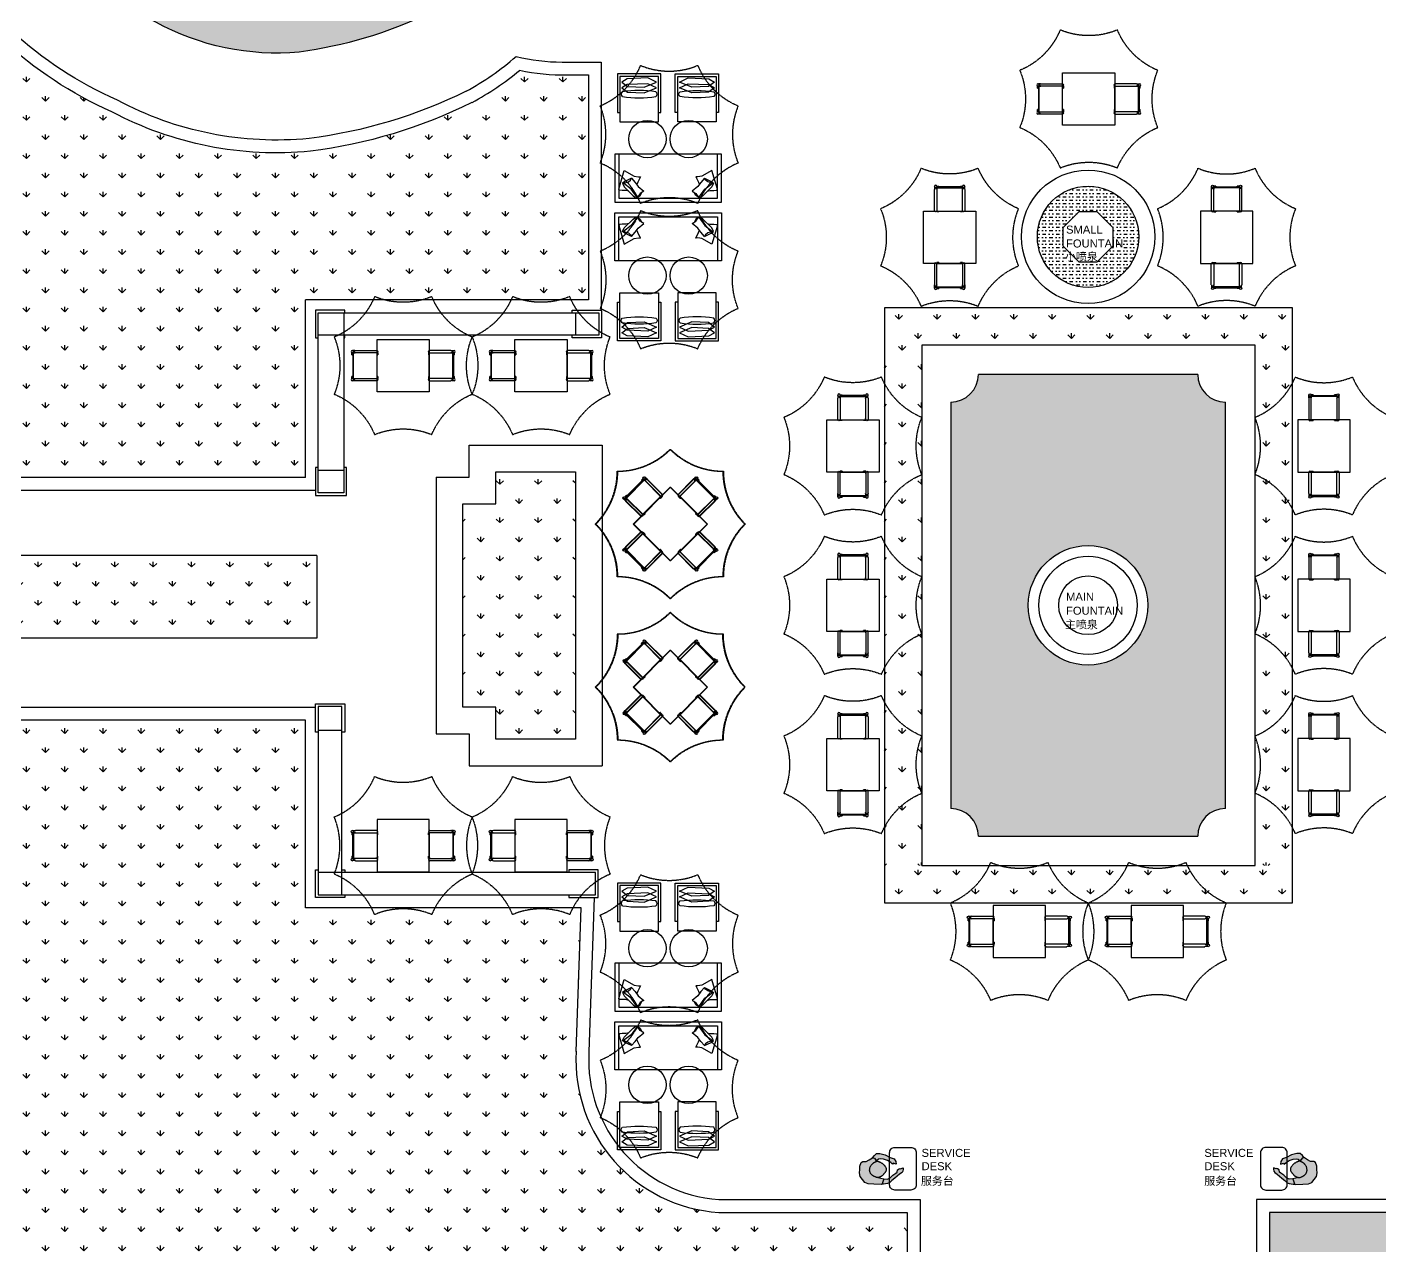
# Model space of a CAD drawing. Header units: millimetres. Extents: x -6033 to 120673, y -816267322945 to 90533.
# Drawn here: x 37479 to 62841, y 25586 to 48439 of the extents above; entities that cross this region are included whole.
import ezdxf

# ---------------------------------------------------------------- set-up
doc = ezdxf.new("R2010")
doc.units = ezdxf.units.MM
doc.linetypes.add('I-AR$0$ACAD_ISO02W100', pattern=[15, 12, -3])
for name, color, linetype in [('I-AR$0$3-地面', 8, 'Continuous'), ('I-AR$0$9-填充', 8, 'Continuous'), ('I-AR$0$A-FURN-PRES', 5, 'Continuous'), ('I-AR$0$D-FURN', 1, 'Continuous'), ('I-AR$0$FF-活动家具', 1, 'Continuous'), ('I-AR$0$ID-TEXT-HEADING-3', 3, 'Continuous'), ('I-AR$0$L-ELEV-MARK', 253, 'Continuous'), ('I-AR$0$P-平面活动家具', 1, 'Continuous')]:
    doc.layers.add(name, color=color, linetype=linetype)
doc.layers.add('I-AR$0$I-SCOPE', color=252, linetype='Continuous', lineweight=35)
doc.styles.add('I-AR$0$Arial', font='ARIALUNI.ttf')
pattern_1 = [(0, (0, 84500), (127, 63.5), [63.5, -63.5, 0, -63.5, 0, -63.5])]
pattern_2 = [(90, (-502531.65, 190733.45), (-359.21024, 359.21024), [95.25, -623.1705]), (45, (-502531.65, 190733.45), (-359.21024, 359.21024), [95.25, -412.75]), (135, (-502531.65, 190733.45), (-359.21024, -359.21024), [95.25, -412.75])]
pattern_3 = [(90, (-273251.65, 190733.45), (-359.21024, 359.21024), [95.25, -623.1705]), (45, (-273251.65, 190733.45), (-359.21024, 359.21024), [95.25, -412.75]), (135, (-273251.65, 190733.45), (-359.21024, -359.21024), [95.25, -412.75])]
pattern_4 = [(90, (-440450.48, 234779.1), (-359.21024, 359.21024), [95.25, -623.1705]), (45, (-440450.5, 234779.1), (-359.21024, 359.21024), [95.25, -412.75]), (135, (-440450.5, 234779.1), (-359.21024, -359.21024), [95.25, -412.75])]

# ---------------------------------------------------------------- blocks, each defined once
blk = doc.blocks.new('I-AR$0$SGDFHGDH')
at = {"layer": 'I-AR$0$FF-活动家具', "lineweight": -3}
for p, q in [((270447, 260242), (270447, 260201)), ((270452, 260208), (270452, 260235)), ((270482, 260230), (270482, 260236)), ((270482, 260208), (270482, 260227)), ((270488, 260247), (270488, 260242)), ((270970, 260242), (270488, 260242)), ((270488, 260242), (270488, 260230)), ((270488, 260227), (270488, 260198)), ((270488, 260219), (270488, 260198)), ((270528, 260242), (270528, 260257)), ((270930, 260257), (270930, 260242)), ((270970, 260242), (270970, 260247)), ((270970, 260242), (270970, 260230)), ((270970, 260227), (270970, 260198)), ((270970, 260198), (270970, 260219)), ((270976, 260230), (270976, 260236)), ((270976, 260208), (270976, 260227)), ((270991, 260230), (270991, 260230)), ((271006, 260208), (271006, 260235)), ((271011, 260201), (271011, 260242)), ((270444, 259795), (270444, 260191)), ((270489, 260191), (270489, 259795)), ((270969, 259795), (270969, 260191)), ((271014, 260191), (271014, 259795)), ((271219, 259787), (270239, 259787)), ((270239, 259787), (270239, 258807)), ((270488, 259787), (270488, 259772)), ((270488, 259787), (270970, 259787)), ((270528, 259772), (270528, 259787)), ((270930, 259787), (270930, 259772)), ((270968, 259787), (270968, 259811)), ((270970, 259772), (270970, 259788)), ((271219, 258807), (271219, 259787)), ((269784, 259498), (269769, 259498)), ((269780, 259538), (269784, 259538)), ((269784, 259580), (269825, 259580)), ((269784, 259538), (269796, 259538)), ((269784, 259056), (269784, 259538)), ((269796, 259545), (269790, 259545)), ((269819, 259575), (269791, 259575)), ((269819, 259545), (269799, 259545)), ((269799, 259538), (269828, 259538)), ((269807, 259538), (269828, 259538)), ((270231, 259582), (269835, 259582)), ((269835, 259537), (270231, 259537)), ((270239, 259538), (270239, 259056)), ((270239, 259538), (270254, 259538)), ((270254, 259498), (270239, 259498)), ((271219, 259538), (271204, 259538)), ((271204, 259498), (271219, 259498)), ((271219, 259538), (271219, 259056)), ((271226, 259582), (271622, 259582)), ((271622, 259537), (271226, 259537)), ((271650, 259538), (271630, 259538)), ((271659, 259538), (271630, 259538)), ((271674, 259580), (271633, 259580)), ((271639, 259575), (271666, 259575)), ((271639, 259545), (271659, 259545)), ((271662, 259545), (271668, 259545)), ((271673, 259538), (271662, 259538)), ((271678, 259538), (271673, 259538)), ((271673, 259056), (271673, 259538)), ((271673, 259498), (271688, 259498)), ((269769, 259096), (269784, 259096)), ((269784, 259056), (269779, 259056)), ((269784, 259056), (269796, 259056)), ((269825, 259015), (269784, 259015)), ((269796, 259050), (269790, 259050)), ((269819, 259020), (269791, 259020)), ((269796, 259035), (269796, 259035)), ((269799, 259056), (269828, 259056)), ((269819, 259050), (269799, 259050)), ((269828, 259056), (269807, 259056)), ((270231, 259058), (269835, 259058)), ((269835, 259013), (270231, 259013)), ((270239, 259058), (270216, 259058)), ((270239, 259096), (270254, 259096)), ((270254, 259056), (270239, 259056)), ((271219, 259096), (271204, 259096)), ((271204, 259056), (271219, 259056)), ((271219, 259058), (271242, 259058)), ((271226, 259058), (271622, 259058)), ((271622, 259013), (271226, 259013)), ((271630, 259056), (271650, 259056)), ((271659, 259056), (271630, 259056)), ((271633, 259015), (271674, 259015)), ((271639, 259050), (271659, 259050)), ((271639, 259020), (271666, 259020)), ((271673, 259056), (271662, 259056)), ((271662, 259050), (271668, 259050)), ((271662, 259035), (271662, 259035)), ((271688, 259096), (271673, 259096)), ((271673, 259056), (271678, 259056)), ((270239, 258807), (271219, 258807)), ((270444, 258800), (270444, 258404)), ((270488, 258807), (270488, 258822)), ((270488, 258807), (270970, 258807)), ((270489, 258404), (270489, 258800)), ((270528, 258822), (270528, 258807)), ((270930, 258807), (270930, 258822)), ((270968, 258807), (270968, 258784)), ((270969, 258800), (270969, 258404)), ((270970, 258822), (270970, 258807)), ((271014, 258404), (271014, 258800)), ((270447, 258352), (270447, 258394)), ((270452, 258387), (270452, 258360)), ((270482, 258387), (270482, 258367)), ((270482, 258364), (270482, 258359)), ((270488, 258367), (270488, 258397)), ((270488, 258376), (270488, 258397)), ((270488, 258353), (270488, 258364)), ((270970, 258353), (270488, 258353)), ((270488, 258348), (270488, 258353)), ((270528, 258353), (270528, 258338)), ((270930, 258338), (270930, 258353)), ((270970, 258367), (270970, 258397)), ((270970, 258397), (270970, 258376)), ((270970, 258353), (270970, 258364)), ((270970, 258353), (270970, 258348)), ((270976, 258387), (270976, 258367)), ((270976, 258364), (270976, 258358)), ((270991, 258364), (270991, 258364)), ((271006, 258387), (271006, 258360)), ((271011, 258394), (271011, 258352))]:
    blk.add_line(p, q, dxfattribs=at)
at = {"layer": 'I-AR$0$FF-活动家具', "color": 8, "lineweight": -3}
for p, q in [((270467, 260230), (270991, 260230)), ((270470, 260227), (270988, 260227)), ((269796, 259560), (269796, 259035)), ((269799, 259557), (269799, 259038)), ((271659, 259557), (271659, 259038)), ((271662, 259560), (271662, 259035)), ((270467, 258364), (270991, 258364)), ((270470, 258367), (270988, 258367))]:
    blk.add_line(p, q, dxfattribs=at)
at = {"layer": 'I-AR$0$FF-活动家具', "lineweight": -3, "flags": 128}
for points in [[(270488, 260257), (270488, 260257), (270489, 260257), (270490, 260257), (270491, 260257), (270492, 260257), (270494, 260257), (270496, 260257), (270499, 260257), (270501, 260257), (270504, 260257), (270506, 260257), (270509, 260257), (270512, 260257), (270514, 260257), (270517, 260257), (270519, 260257), (270521, 260257), (270523, 260257), (270525, 260257), (270526, 260257), (270527, 260257), (270528, 260257), (270528, 260257), (270528, 260257)], [(270930, 260257), (270930, 260257), (270930, 260257), (270931, 260257), (270932, 260257), (270934, 260257), (270936, 260257), (270938, 260257), (270940, 260257), (270942, 260257), (270945, 260257), (270947, 260257), (270950, 260257), (270953, 260257), (270955, 260257), (270958, 260257), (270960, 260257), (270962, 260257), (270964, 260257), (270966, 260257), (270968, 260257), (270969, 260257), (270969, 260257), (270970, 260257)], [(270528, 259772), (270528, 259772), (270527, 259772), (270526, 259772), (270525, 259772), (270524, 259772), (270522, 259772), (270520, 259772), (270518, 259772), (270515, 259772), (270513, 259772), (270510, 259772), (270508, 259772), (270505, 259772), (270502, 259772), (270500, 259772), (270497, 259772), (270495, 259772), (270493, 259772), (270492, 259772), (270490, 259772), (270489, 259772), (270488, 259772), (270488, 259772), (270488, 259772)], [(270970, 259772), (270970, 259772), (270970, 259772), (270969, 259772), (270968, 259772), (270967, 259772), (270965, 259772), (270963, 259772), (270961, 259772), (270959, 259772), (270957, 259772), (270954, 259772), (270951, 259772), (270949, 259772), (270946, 259772), (270944, 259772), (270941, 259772), (270939, 259772), (270937, 259772), (270935, 259772), (270933, 259772), (270932, 259772), (270931, 259772), (270930, 259772), (270930, 259772), (270930, 259772)], [(271204, 259498), (271204, 259498), (271204, 259499), (271204, 259500), (271204, 259501), (271204, 259502), (271204, 259504), (271204, 259506), (271204, 259508), (271204, 259511), (271204, 259513), (271204, 259516), (271204, 259519), (271204, 259521), (271204, 259524), (271204, 259526), (271204, 259529), (271204, 259531), (271204, 259533), (271204, 259535), (271204, 259536), (271204, 259537), (271204, 259538), (271204, 259538), (271204, 259538)], [(271688, 259538), (271688, 259538), (271688, 259537), (271688, 259537), (271688, 259535), (271688, 259534), (271688, 259532), (271688, 259530), (271688, 259528), (271688, 259525), (271688, 259523), (271688, 259520), (271688, 259517), (271688, 259515), (271688, 259512), (271688, 259510), (271688, 259507), (271688, 259505), (271688, 259503), (271688, 259502), (271688, 259500), (271688, 259499), (271688, 259499), (271688, 259498), (271688, 259498)], [(271204, 259056), (271204, 259056), (271204, 259057), (271204, 259057), (271204, 259058), (271204, 259059), (271204, 259061), (271204, 259063), (271204, 259065), (271204, 259067), (271204, 259069), (271204, 259072), (271204, 259075), (271204, 259077), (271204, 259080), (271204, 259083), (271204, 259085), (271204, 259087), (271204, 259090), (271204, 259091), (271204, 259093), (271204, 259094), (271204, 259095), (271204, 259096), (271204, 259096), (271204, 259096)], [(271688, 259096), (271688, 259096), (271688, 259096), (271688, 259095), (271688, 259094), (271688, 259092), (271688, 259090), (271688, 259088), (271688, 259086), (271688, 259084), (271688, 259081), (271688, 259079), (271688, 259076), (271688, 259073), (271688, 259071), (271688, 259068), (271688, 259066), (271688, 259064), (271688, 259062), (271688, 259060), (271688, 259059), (271688, 259058), (271688, 259057), (271688, 259057)]]:
    blk.add_lwpolyline(points, dxfattribs=at)
at = {"layer": 'I-AR$0$FF-活动家具', "lineweight": -3}
for points in [[(269769, 259538), (269769, 259538), (269769, 259537), (269769, 259537), (269769, 259535), (269769, 259534), (269769, 259532), (269769, 259530), (269769, 259528), (269769, 259525), (269769, 259523), (269769, 259520), (269769, 259517), (269769, 259515), (269769, 259512), (269769, 259510), (269769, 259507), (269769, 259505), (269769, 259503), (269769, 259502), (269769, 259500), (269769, 259499), (269769, 259499), (269769, 259498), (269769, 259498)], [(270254, 259498), (270254, 259498), (270254, 259499), (270254, 259500), (270254, 259501), (270254, 259502), (270254, 259504), (270254, 259506), (270254, 259508), (270254, 259511), (270254, 259513), (270254, 259516), (270254, 259519), (270254, 259521), (270254, 259524), (270254, 259526), (270254, 259529), (270254, 259531), (270254, 259533), (270254, 259535), (270254, 259536), (270254, 259537), (270254, 259538), (270254, 259538), (270254, 259538)], [(269769, 259096), (269769, 259096), (269769, 259096), (269769, 259095), (269769, 259094), (269769, 259092), (269769, 259090), (269769, 259088), (269769, 259086), (269769, 259084), (269769, 259081), (269769, 259079), (269769, 259076), (269769, 259073), (269769, 259071), (269769, 259068), (269769, 259066), (269769, 259064), (269769, 259062), (269769, 259060), (269769, 259059), (269769, 259058), (269769, 259057), (269769, 259057)], [(270254, 259056), (270254, 259056), (270254, 259057), (270254, 259057), (270254, 259058), (270254, 259059), (270254, 259061), (270254, 259063), (270254, 259065), (270254, 259067), (270254, 259069), (270254, 259072), (270254, 259075), (270254, 259077), (270254, 259080), (270254, 259083), (270254, 259085), (270254, 259087), (270254, 259090), (270254, 259091), (270254, 259093), (270254, 259094), (270254, 259095), (270254, 259096), (270254, 259096), (270254, 259096)], [(270528, 258822), (270528, 258822), (270527, 258822), (270526, 258822), (270525, 258822), (270524, 258822), (270522, 258822), (270520, 258822), (270518, 258822), (270515, 258822), (270513, 258822), (270510, 258822), (270508, 258822), (270505, 258822), (270502, 258822), (270500, 258822), (270497, 258822), (270495, 258822), (270493, 258822), (270492, 258822), (270490, 258822), (270489, 258822), (270488, 258822), (270488, 258822), (270488, 258822)], [(270970, 258822), (270970, 258822), (270970, 258822), (270969, 258822), (270968, 258822), (270967, 258822), (270965, 258822), (270963, 258822), (270961, 258822), (270959, 258822), (270957, 258822), (270954, 258822), (270951, 258822), (270949, 258822), (270946, 258822), (270944, 258822), (270941, 258822), (270939, 258822), (270937, 258822), (270935, 258822), (270933, 258822), (270932, 258822), (270931, 258822), (270930, 258822), (270930, 258822), (270930, 258822)], [(270488, 258338), (270488, 258338), (270489, 258338), (270490, 258338), (270491, 258338), (270492, 258338), (270494, 258338), (270496, 258338), (270499, 258338), (270501, 258338), (270504, 258338), (270506, 258338), (270509, 258338), (270512, 258338), (270514, 258338), (270517, 258338), (270519, 258338), (270521, 258338), (270523, 258338), (270525, 258338), (270526, 258338), (270527, 258338), (270528, 258338), (270528, 258338), (270528, 258338)], [(270930, 258338), (270930, 258338), (270930, 258338), (270931, 258338), (270932, 258338), (270934, 258338), (270936, 258338), (270938, 258338), (270940, 258338), (270942, 258338), (270945, 258338), (270947, 258338), (270950, 258338), (270953, 258338), (270955, 258338), (270958, 258338), (270960, 258338), (270962, 258338), (270964, 258338), (270966, 258338), (270968, 258338), (270969, 258338), (270969, 258338), (270970, 258338)]]:
    blk.add_lwpolyline(points, dxfattribs=at)
for centre in [(270467, 260252), (270991, 260252), (269774, 259560), (271684, 259560), (269774, 259035), (271684, 259035), (270467, 258342), (270991, 258342)]:
    blk.add_circle(centre, 22, dxfattribs=at)
for centre, radius, start, end in [((270470, 260252), 25, 180, 269.9997), ((270988, 260252), 25, 270.0003, 0), ((270467, 260191), 22.5, 0, 180), ((270991, 260191), 22.5, 0, 180), ((270467, 259795), 22.5, 180, 0), ((270991, 259795), 22.5, 180, 0), ((269774, 259557), 25, 0.0003, 90), ((269835, 259560), 22.5, 90, 270), ((270231, 259560), 22.5, 270, 90), ((271226, 259560), 22.5, 90, 270), ((271622, 259560), 22.5, 270, 90), ((271684, 259557), 25, 90, 179.9997), ((269774, 259038), 25, 270, 359.9997), ((269835, 259035), 22.5, 90, 270), ((270231, 259035), 22.5, 270, 90), ((271226, 259035), 22.5, 90, 270), ((271622, 259035), 22.5, 270, 90), ((271684, 259038), 25, 180.0003, 270), ((270467, 258800), 22.5, 0, 180), ((270991, 258800), 22.5, 0, 180), ((270467, 258404), 22.5, 180, 0), ((270470, 258342), 25, 90.0003, 180), ((270991, 258404), 22.5, 180, 0), ((270988, 258342), 25, 0, 89.9997)]:
    blk.add_arc(centre, radius, start, end, dxfattribs=at)
blk = doc.blocks.new('I-AR$0$dadasdsad')
at = {"layer": 'I-AR$0$L-ELEV-MARK', "color": 252, "linetype": 'I-AR$0$ACAD_ISO02W100'}
for centre, start, end in [((550678, -128653), 270, 315), ((552658, -128653), 225, 270), ((549278, -130053), 315, 0), ((554058, -130053), 180, 225), ((549278, -132033), 0, 45), ((554058, -132033), 135, 180), ((550678, -133433), 45, 90), ((552658, -133433), 90, 135)]:
    blk.add_arc(centre, 1400, start, end, dxfattribs=at)
at = {"layer": 'I-AR$0$FF-活动家具', "lineweight": -3, "rotation": 45.00000000000001}
blk.add_blockref('I-AR$0$SGDFHGDH', (543585, -505828), dxfattribs=at)
blk = doc.blocks.new('I-AR$0$A$C68b9d67d')
at = {"layer": 'I-AR$0$FF-活动家具', "lineweight": -3}
for p, q in [((-904, 772), (-945, 772)), ((-910, 767), (-938, 767)), ((-893, 775), (-497, 775)), ((490, 980), (-490, 980)), ((-490, 980), (-490, 0)), ((490, 0), (490, 980)), ((893, 775), (497, 775)), ((904, 772), (945, 772)), ((910, 767), (938, 767)), ((-960, 691), (-945, 691)), ((-945, 731), (-950, 731)), ((-945, 731), (-945, 249)), ((-945, 731), (-933, 731)), ((-933, 737), (-939, 737)), ((-933, 752), (-933, 752)), ((-910, 737), (-930, 737)), ((-930, 731), (-901, 731)), ((-901, 731), (-922, 731)), ((-497, 730), (-893, 730)), ((-490, 729), (-513, 729)), ((-475, 731), (-490, 731)), ((-490, 249), (-490, 731)), ((-490, 691), (-475, 691)), ((475, 731), (490, 731)), ((490, 691), (475, 691)), ((490, 249), (490, 731)), ((490, 729), (513, 729)), ((497, 730), (893, 730)), ((930, 731), (901, 731)), ((901, 731), (922, 731)), ((910, 737), (930, 737)), ((933, 752), (933, 752)), ((933, 737), (939, 737)), ((945, 731), (933, 731)), ((945, 731), (945, 249)), ((945, 731), (950, 731)), ((960, 691), (945, 691)), ((-945, 289), (-960, 289)), ((-475, 289), (-490, 289)), ((475, 289), (490, 289)), ((945, 289), (960, 289)), ((-949, 249), (-945, 249)), ((-945, 249), (-933, 249)), ((-945, 208), (-904, 208)), ((-933, 243), (-939, 243)), ((-910, 213), (-938, 213)), ((-930, 249), (-901, 249)), ((-910, 243), (-930, 243)), ((-922, 249), (-901, 249)), ((-893, 250), (-497, 250)), ((-497, 205), (-893, 205)), ((-490, 249), (-475, 249)), ((-490, 0), (490, 0)), ((490, 249), (475, 249)), ((893, 250), (497, 250)), ((497, 205), (893, 205)), ((930, 249), (901, 249)), ((922, 249), (901, 249)), ((945, 208), (904, 208)), ((910, 243), (930, 243)), ((910, 213), (938, 213)), ((945, 249), (933, 249)), ((933, 243), (939, 243)), ((949, 249), (945, 249))]:
    blk.add_line(p, q, dxfattribs=at)
at = {"layer": 'I-AR$0$FF-活动家具', "color": 8, "lineweight": -3}
for p, q in [((-933, 228), (-933, 752)), ((-930, 231), (-930, 749)), ((930, 231), (930, 749)), ((933, 228), (933, 752))]:
    blk.add_line(p, q, dxfattribs=at)
at = {"layer": 'I-AR$0$FF-活动家具', "lineweight": -3, "flags": 128}
for points in [[(-960, 691), (-960, 691), (-960, 692), (-960, 692), (-960, 694), (-960, 695), (-960, 697), (-960, 699), (-960, 701), (-960, 703), (-960, 706), (-960, 709), (-960, 711), (-960, 714), (-960, 717), (-960, 719), (-960, 721), (-960, 724), (-960, 726), (-960, 727), (-960, 729), (-960, 730), (-960, 731), (-960, 731)], [(-475, 731), (-475, 731), (-475, 731), (-475, 730), (-475, 729), (-475, 728), (-475, 726), (-475, 725), (-475, 723), (-475, 720), (-475, 718), (-475, 715), (-475, 713), (-475, 710), (-475, 707), (-475, 705), (-475, 702), (-475, 700), (-475, 698), (-475, 696), (-475, 694), (-475, 693), (-475, 692), (-475, 691), (-475, 691), (-475, 691)], [(-960, 249), (-960, 249), (-960, 250), (-960, 251), (-960, 252), (-960, 254), (-960, 255), (-960, 257), (-960, 260), (-960, 262), (-960, 265), (-960, 267), (-960, 270), (-960, 273), (-960, 275), (-960, 278), (-960, 280), (-960, 282), (-960, 284), (-960, 286), (-960, 287), (-960, 288), (-960, 289), (-960, 289), (-960, 289)], [(-475, 289), (-475, 289), (-475, 288), (-475, 288), (-475, 286), (-475, 285), (-475, 283), (-475, 281), (-475, 279), (-475, 277), (-475, 274), (-475, 271), (-475, 269), (-475, 266), (-475, 263), (-475, 261), (-475, 259), (-475, 256), (-475, 254), (-475, 253), (-475, 251), (-475, 250), (-475, 249), (-475, 249), (-475, 249)]]:
    blk.add_lwpolyline(points, dxfattribs=at)
at = {"layer": 'I-AR$0$FF-活动家具', "lineweight": -3}
for points in [[(475, 731), (475, 731), (475, 731), (475, 730), (475, 729), (475, 728), (475, 726), (475, 725), (475, 723), (475, 720), (475, 718), (475, 715), (475, 713), (475, 710), (475, 707), (475, 705), (475, 702), (475, 700), (475, 698), (475, 696), (475, 694), (475, 693), (475, 692), (475, 691), (475, 691), (475, 691)], [(960, 691), (960, 691), (960, 692), (960, 692), (960, 694), (960, 695), (960, 697), (960, 699), (960, 701), (960, 703), (960, 706), (960, 709), (960, 711), (960, 714), (960, 717), (960, 719), (960, 721), (960, 724), (960, 726), (960, 727), (960, 729), (960, 730), (960, 731), (960, 731)], [(475, 289), (475, 289), (475, 288), (475, 288), (475, 286), (475, 285), (475, 283), (475, 281), (475, 279), (475, 277), (475, 274), (475, 271), (475, 269), (475, 266), (475, 263), (475, 261), (475, 259), (475, 256), (475, 254), (475, 253), (475, 251), (475, 250), (475, 249), (475, 249), (475, 249)], [(960, 249), (960, 249), (960, 250), (960, 251), (960, 252), (960, 254), (960, 255), (960, 257), (960, 260), (960, 262), (960, 265), (960, 267), (960, 270), (960, 273), (960, 275), (960, 278), (960, 280), (960, 282), (960, 284), (960, 286), (960, 287), (960, 288), (960, 289), (960, 289), (960, 289)]]:
    blk.add_lwpolyline(points, dxfattribs=at)
for centre in [(-955, 752), (955, 752), (-955, 228), (955, 228)]:
    blk.add_circle(centre, 22, dxfattribs=at)
for centre, radius, start, end in [((-955, 749), 25, 0.0003, 90), ((-893, 752), 22.5, 90, 270), ((-497, 752), 22.5, 270, 90), ((497, 752), 22.5, 90, 270), ((893, 752), 22.5, 270, 90), ((955, 749), 25, 90, 179.9997), ((-955, 231), 25, 270, 359.9997), ((-893, 228), 22.5, 90, 270), ((-497, 228), 22.5, 270, 90), ((497, 228), 22.5, 90, 270), ((893, 228), 22.5, 270, 90), ((955, 231), 25, 180.0003, 270)]:
    blk.add_arc(centre, radius, start, end, dxfattribs=at)
blk = doc.blocks.new('I-AR$0$A$C5e96f56e')
at = {"layer": 'I-AR$0$L-ELEV-MARK', "color": 252, "linetype": 'I-AR$0$ACAD_ISO02W100'}
for centre, start, end in [((-990, 2390), 270, 315), ((990, 2390), 225, 270), ((-2390, 990), 315, 0), ((2390, 990), 180, 225), ((-2390, -990), 0, 45), ((2390, -990), 135, 180), ((-990, -2390), 45, 90), ((990, -2390), 90, 135)]:
    blk.add_arc(centre, 1400, start, end, dxfattribs=at)
blk = doc.blocks.new('I-AR$0$pool-sofa')
at = {"layer": 'I-AR$0$P-平面活动家具'}
for points in [[(7570, 29241), (9570, 29241), (9570, 30141), (7570, 30141)], [(7645, 29316), (9495, 29316), (9495, 30141), (7645, 30141)]]:
    blk.add_lwpolyline(points, close=True, dxfattribs=at)
at = {"layer": 'I-AR$0$P-平面活动家具', "ltscale": 0.05}
for points in [[(7833, 29444), (7778, 29459), (7713, 29458), (7658, 29462), (7645, 29480), (7749, 29834), (7934, 29727), (8014, 29714), (8051, 29716), (8001, 29614), (7982, 29571)], [(7884, 29686), (7760, 29625), (7714, 29592), (7747, 29527), (7918, 29360), (7975, 29316), (8048, 29361), (8080, 29422)], [(9255, 29686), (9379, 29625), (9425, 29592), (9392, 29527), (9221, 29360), (9164, 29316), (9091, 29361), (9059, 29422)], [(9306, 29444), (9362, 29459), (9427, 29458), (9481, 29462), (9495, 29480), (9390, 29834), (9205, 29727), (9126, 29714), (9089, 29716), (9138, 29614), (9157, 29571)]]:
    blk.add_lwpolyline(points, dxfattribs=at)
for points in [[(8020, 29363), (7989, 29324), (7879, 29483), (7734, 29592), (7826, 29620), (7867, 29653), (7884, 29686), (7953, 29609), (8010, 29532), (8117, 29444), (8087, 29427), (8048, 29402)], [(9119, 29363), (9150, 29324), (9260, 29483), (9405, 29592), (9313, 29620), (9272, 29653), (9255, 29686), (9186, 29609), (9129, 29532), (9023, 29444), (9052, 29427), (9091, 29402)]]:
    blk.add_lwpolyline(points, close=True, dxfattribs=at)
blk = doc.blocks.new('I-AR$0$pool-chair')
at = {"layer": 'I-AR$0$P-平面活动家具'}
blk.add_lwpolyline([(7583, 27375), (8383, 27375), (8383, 28325), (7583, 28325)], close=True, dxfattribs=at)
for points in [[(7583, 28125), (7533, 28125), (7533, 27325), (8433, 27325), (8433, 28125), (8383, 28125)], [(7621, 27611), (7803, 27527), (8233, 27546), (8346, 27611), (8225, 27702), (7875, 27719), (7621, 27611)], [(7621, 27492), (7803, 27408), (8233, 27427), (8346, 27492), (8225, 27583), (7875, 27599), (7621, 27492)]]:
    blk.add_lwpolyline(points, dxfattribs=at)
for centre, radius, start, end in [((7671, 27746), 62.5, 126.8699, 233.1301), ((7983, 25358), 2463, 81.8288, 98.1712), ((7983, 30133), 2463, 261.8288, 278.1712), ((8296, 27746), 62.5, 306.8699, 53.1301)]:
    blk.add_arc(centre, radius, start, end, dxfattribs=at)
blk = doc.blocks.new('I-AR$0$pers_PLAN-01')
h = blk.add_hatch(color=255)
h.paths.add_polyline_path([(0, 0), (-71, -5), (-134, -23), (-192, -38), (-254, -72), (-266, -111), (-256, -168), (-274, -231), (-299, -297), (-297, -302), (-285, -334), (-241, -351), (-217, -370), (-217, -368), (-217, -365), (-217, -361), (-217, -357), (-216, -353), (-215, -349), (-214, -345), (-213, -340), (-211, -335), (-210, -330), (-208, -325), (-207, -319), (-205, -313), (-203, -307), (-201, -301), (-198, -295), (-195, -288), (-192, -281), (-188, -274), (-183, -267), (-178, -259), (-172, -252), (-165, -245), (-158, -238), (-151, -232), (-143, -226), (-134, -220), (-125, -215), (-116, -211), (-106, -207), (-97, -204), (-87, -201), (-78, -199), (-68, -198), (-59, -198), (-51, -198), (-42, -199), (-34, -200), (-26, -202), (-19, -205), (-12, -208), (-5, -211), (2, -215), (8, -219), (14, -223), (20, -228), (26, -233), (31, -238), (37, -243), (42, -249), (47, -255), (52, -260), (57, -266), (62, -272), (66, -278), (70, -284), (74, -289), (77, -295), (80, -300), (82, -305), (84, -310), (85, -315), (87, -320), (87, -323), (133, -424), (217, -374), (226, -365), (191, -221), (161, -118), (124, -62)])
h.paths.add_polyline_path([(-204, -399), (-205, -396), (-207, -394), (-208, -392), (-209, -389), (-211, -387), (-212, -384), (-214, -381), (-215, -378), (-216, -375), (-217, -372), (-217, -368), (-217, -365), (-217, -361), (-217, -357), (-216, -353), (-215, -349), (-214, -345), (-213, -340), (-211, -335), (-210, -330), (-208, -325), (-207, -319), (-205, -313), (-203, -307), (-201, -301), (-198, -295), (-195, -288), (-192, -281), (-188, -274), (-183, -267), (-178, -259), (-172, -252), (-165, -245), (-158, -238), (-151, -232), (-143, -226), (-134, -220), (-125, -215), (-116, -211), (-106, -207), (-97, -204), (-87, -201), (-78, -199), (-68, -198), (-59, -198), (-51, -198), (-42, -199), (-34, -200), (-26, -202), (-19, -205), (-12, -208), (-5, -211), (2, -215), (8, -219), (14, -223), (20, -228), (26, -233), (31, -238), (37, -243), (42, -249), (47, -255), (52, -260), (57, -266), (62, -272), (66, -278), (70, -284), (74, -289), (77, -295), (80, -300), (82, -305), (84, -310), (85, -315), (87, -320), (87, -325), (88, -330), (88, -336), (88, -342), (87, -349), (86, -355), (85, -362), (84, -368), (83, -375), (81, -381), (79, -387), (77, -392), (75, -398), (73, -403), (70, -407), (67, -412), (64, -417), (60, -423), (56, -428), (52, -434), (47, -440), (42, -447), (37, -453), (32, -460), (26, -467), (20, -473), (14, -479), (9, -485), (3, -490), (-3, -495), (-10, -499), (-16, -502), (-23, -505), (-30, -507), (-37, -509), (-45, -509), (-53, -509), (-61, -508), (-70, -506), (-79, -503), (-87, -500), (-96, -497), (-105, -492), (-114, -488), (-122, -483), (-131, -477), (-139, -471), (-146, -466), (-154, -460), (-160, -454), (-166, -448), (-172, -442), (-177, -437), (-181, -432), (-185, -427), (-188, -422), (-191, -418), (-194, -414), (-196, -410), (-198, -407), (-200, -404), (-202, -401)])
h.paths.add_polyline_path([(-251, -403), (-226, -363), (-241, -351), (-285, -334), (-297, -302), (-334, -343), (-360, -389), (-350, -454), (-301, -542), (-232, -627), (-192, -693), (-138, -713), (-86, -709), (-119, -660), (-102, -644), (-141, -615), (-191, -567), (-227, -496), (-247, -442)])
h.paths.add_polyline_path([(135, -423), (155, -494), (136, -545), (98, -608), (75, -667), (61, -696), (21, -711), (6, -749), (4, -767), (15, -770), (3, -825), (31, -818), (66, -803), (85, -785), (105, -734), (164, -630), (194, -568), (226, -515), (233, -477), (228, -399), (222, -370), (217, -374)])
for points in [[(87, -323), (133, -424), (217, -374), (226, -365), (191, -221), (161, -118), (124, -62), (0, 0), (-71, -5), (-134, -23), (-192, -38), (-254, -72), (-266, -111), (-256, -168), (-274, -231), (-299, -297), (-285, -334), (-241, -351), (-217, -370)], [(226, -365), (191, -221), (161, -118), (124, -62), (0, 0), (-71, -5), (-134, -23), (-192, -38), (-254, -72), (-266, -111), (-256, -168), (-274, -231), (-299, -297), (-297, -302)], [(-297, -302), (-334, -343), (-360, -389), (-350, -454), (-301, -542), (-232, -627), (-192, -693), (-138, -713), (-86, -709), (-119, -660), (-102, -644), (-141, -615), (-191, -567), (-227, -496), (-247, -442), (-251, -403), (-226, -363)], [(135, -423), (155, -494), (136, -545), (98, -608), (75, -667), (61, -696), (21, -711), (6, -749), (4, -767), (15, -770), (3, -825), (31, -818), (66, -803), (85, -785), (105, -734), (164, -630), (194, -568), (226, -515), (233, -477), (228, -399), (222, -370)]]:
    blk.add_lwpolyline(points)
blk.add_lwpolyline([(-209, -389), (-208, -392), (-207, -394), (-205, -396), (-204, -399), (-202, -401), (-200, -404), (-198, -407), (-196, -410), (-194, -414), (-191, -418), (-188, -422), (-185, -427), (-181, -432), (-177, -437), (-172, -442), (-166, -448), (-160, -454), (-154, -460), (-146, -466), (-139, -471), (-131, -477), (-122, -483), (-114, -488), (-105, -492), (-96, -497), (-87, -500), (-79, -503), (-70, -506), (-61, -508), (-53, -509), (-45, -509), (-37, -509), (-30, -507), (-23, -505), (-16, -502), (-10, -499), (-3, -495), (3, -490), (9, -485), (14, -479), (20, -473), (26, -467), (32, -460), (37, -453), (42, -447), (47, -440), (52, -434), (56, -428), (60, -423), (64, -417), (67, -412), (70, -407), (73, -403), (75, -398), (77, -392), (79, -387), (81, -381), (83, -375), (84, -368), (85, -362), (86, -355), (87, -349), (88, -342), (88, -336), (88, -330), (87, -325), (87, -320), (85, -315), (84, -310), (82, -305), (80, -300), (77, -295), (74, -289), (70, -284), (66, -278), (62, -272), (57, -266), (52, -260), (47, -255), (42, -249), (37, -243), (31, -238), (26, -233), (20, -228), (14, -223), (8, -219), (2, -215), (-5, -211), (-12, -208), (-19, -205), (-26, -202), (-34, -200), (-42, -199), (-51, -198), (-59, -198), (-68, -198), (-78, -199), (-87, -201), (-97, -204), (-106, -207), (-116, -211), (-125, -215), (-134, -220), (-143, -226), (-151, -232), (-158, -238), (-165, -245), (-172, -252), (-178, -259), (-183, -267), (-188, -274), (-192, -281), (-195, -288), (-198, -295), (-201, -301), (-203, -307), (-205, -313), (-207, -319), (-208, -325), (-210, -330), (-211, -335), (-213, -340), (-214, -345), (-215, -349), (-216, -353), (-217, -357), (-217, -361), (-217, -365), (-217, -368), (-217, -372), (-216, -375), (-215, -378), (-214, -381), (-212, -384), (-211, -387)], close=True)
blk = doc.blocks.new('I-AR')
at = {"true_color": 0xc7c8ca}
h = blk.add_hatch(dxfattribs=at)
h.set_pattern_fill('MUDST', color=9, scale=10)
h.set_pattern_definition(pattern_1)
h.paths.add_polyline_path([(56419, 44507, 1), (58319, 44507, 1)])
h.paths.add_polyline_path([(57839, 44677), (57839, 44337), (57539, 44037), (57199, 44037), (56899, 44337), (56899, 44677), (57199, 44977), (57539, 44977)], flags=16)
h = blk.add_hatch(dxfattribs=at)
h.set_pattern_fill('MUDST', color=9, scale=10)
h.set_pattern_definition(pattern_1)
edge = h.paths.add_edge_path()
edge.add_arc((57369, 37597), 1120, 0, 360)
edge = h.paths.add_edge_path()
edge.add_arc((54794, 41927), 520, 270, 360)
edge.add_line((55314, 41927), (59424, 41927))
edge.add_arc((59944, 41927), 520, 180, 270)
edge.add_line((59944, 41407), (59944, 33787))
edge.add_arc((59944, 33267), 520, 90, 180)
edge.add_line((59424, 33267), (55314, 33267))
edge.add_arc((54794, 33267), 520, 0, 90)
edge.add_line((54794, 33787), (54794, 41407))
at = {"layer": 'I-AR$0$9-填充'}
h = blk.add_hatch(dxfattribs=at)
h.set_pattern_fill('GRASS', color=256, scale=20)
h.set_pattern_definition(pattern_3)
edge = h.paths.add_edge_path()
edge.add_arc((48075, 57886), 7531, 93.312, 119.5511, ccw=False)
edge.add_line((47640, 65404), (47640, 65940))
edge.add_line((47640, 65940), (18790, 65940))
edge.add_line((18790, 65940), (18790, 24876))
edge.add_line((18790, 24876), (26544, 24876))
edge.add_arc((32984, 26170), 6568, 129.3416, 191.3597, ccw=False)
edge.add_arc((31476, 28327), 3950, 104.593, 132.2596, ccw=False)
edge.add_arc((30055, 34280), 2173, 281.2942, 313.0473)
edge.add_arc((30427, 33687), 1493, 318.1658, 361.2613)
edge.add_arc((32240, 38300), 4591, 217.9677, 265.9916, ccw=False)
edge.add_arc((31872, 37779), 3985, 125.1836, 215.3096, ccw=False)
edge.add_arc((29026, 42304), 1382, 293.4799, 340.2301)
edge.add_arc((26868, 41846), 3458, 359.8456, 389.7659)
edge.add_arc((24755, 40495), 5964, 30.9504, 59.6911)
edge.add_arc((32772, 54546), 10214, 222.3579, 240.6423, ccw=False)
edge.add_arc((30296, 51890), 6601, 133.7572, 219.7996, ccw=False)
edge.add_arc((30091, 52466), 6048, 83.9821, 136.1268, ccw=False)
edge.add_arc((30375, 52143), 6348, 36.7317, 86.8446, ccw=False)
edge.add_arc((30068, 51783), 6810, 6.5576, 37.6135, ccw=False)
edge.add_arc((41499, 52752), 4669, 182.3505, 202.5853)
edge.add_arc((42129, 53742), 5671, 209.3907, 246.7482)
edge.add_arc((42155, 52652), 4702, 241.2015, 275.2104)
edge.add_arc((41515, 55945), 8047, 277.619, 295.6926)
edge.add_arc((47570, 51841), 4061, 180.3254, 230.8069, ccw=False)
edge.add_line((43510, 51818), (43510, 53394))
edge.add_arc((48076, 58633), 6950, 186.4908, 228.918, ccw=False)
edge.add_arc((47832, 58690), 6714, 121.1335, 187.2153, ccw=False)
h = blk.add_hatch(dxfattribs=at)
h.set_pattern_fill('GRASS', color=256, scale=20)
h.set_pattern_definition(pattern_3)
h.paths.add_polyline_path([(42699, 43323), (48002, 43323), (48002, 47541), (47603, 47541, -0.05309), (46712, 47627, -0.049416), (45819, 47023, -0.08381), (42792, 46111, -0.147485), (39070, 46849, -0.165152), (35505, 50137, -0.089781), (34969, 52404, 0.134093), (33973, 54809, 0.219993), (30578, 56638, 0.231038), (27052, 55334, 0.394), (26636, 48893, 0.079051), (28693, 47267, -0.130803), (31475, 44495, -0.062537), (32388, 41903, -0.186529), (35394, 39992), (42699, 39992)])
h = blk.add_hatch(dxfattribs=at)
h.set_pattern_fill('GRASS', color=256, scale=20)
h.set_pattern_definition(pattern_4)
h.paths.add_polyline_path([(53550, 43177), (53550, 42477), (61200, 42477), (61200, 43177)])
h = blk.add_hatch(dxfattribs=at)
h.set_pattern_fill('GRASS', color=256, scale=20)
h.set_pattern_definition(pattern_2)
h.paths.add_polyline_path([(53550, 42477), (54250, 42477), (54250, 32717), (53550, 32717)])
h = blk.add_hatch(dxfattribs=at)
h.set_pattern_fill('GRASS', color=256, scale=20)
h.set_pattern_definition(pattern_2)
h.paths.add_polyline_path([(60500, 42477), (61200, 42477), (61200, 32717), (60500, 32717)])
h = blk.add_hatch(dxfattribs=at)
h.set_pattern_fill('GRASS', color=256, scale=20)
h.set_pattern_definition(pattern_2)
h.paths.add_polyline_path([(47760, 35085), (46268, 35085), (46268, 35685), (45647, 35685), (45647, 39499), (46268, 39499), (46268, 40099), (47760, 40099)])
h = blk.add_hatch(dxfattribs=at)
h.set_pattern_fill('GRASS', color=256, scale=20)
h.set_pattern_definition([(90, (-458740.6, 230134.07), (-359.21024, 359.21024), [95.25, -623.1705]), (45, (-458740.6, 230134.07), (-359.21024, 359.21024), [95.25, -412.75]), (135, (-458740.6, 230134.07), (-359.21024, -359.21024), [95.25, -412.75])])
h.paths.add_polyline_path([(42910, 38532), (35679, 38532, -0.030475), (35710, 36982), (42910, 36982)])
h = blk.add_hatch(dxfattribs=at)
h.set_pattern_fill('GRASS', color=256, scale=20)
h.set_pattern_definition(pattern_3)
h.paths.add_polyline_path([(47864, 31926), (42698, 31927), (42699, 35442), (35454, 35442, -0.166834), (33962, 34047, -0.122176), (32911, 31421, -0.171395), (31167, 30443, 0.102459), (30089, 29830, 0.30483), (28397, 24876), (53981, 24876), (53981, 26214), (50439, 26214, -0.410533), (47772, 29235)])
h = blk.add_hatch(dxfattribs=at)
h.set_pattern_fill('GRASS', color=256, scale=20)
h.set_pattern_definition(pattern_3)
h.paths.add_polyline_path([(82971, 31762, -0.069741), (81906, 33506, -0.208209), (79302, 35442), (72051, 35442), (72051, 31927), (66886, 31926), (66978, 29235, -0.410533), (64311, 26214), (60769, 26214), (60769, 24876), (92353, 24876, 0.181281), (90667, 27817, 0.090555), (87816, 29321, -0.05404), (85422, 30004, -0.119417)])
h = blk.add_hatch(dxfattribs=at)
h.set_pattern_fill('GRASS', color=256, scale=20)
h.set_pattern_definition(pattern_4)
h.paths.add_polyline_path([(53550, 32017), (53550, 32717), (61200, 32717), (61200, 32017)])
at = {"layer": 'I-AR$0$I-SCOPE'}
h = blk.add_hatch(dxfattribs=at)
h.set_pattern_fill('ANSI31', color=256, scale=200)
h.paths.add_polyline_path([(63300, 72640), (66630, 72640), (66630, 70889), (90600, 70890), (90600, 66390), (96650, 66390), (96650, 24876), (18340, 24876), (18340, 66390), (48090, 66390), (48090, 72640), (51400, 72640), (51400, 72650), (52870, 72650), (52870, 72640), (55240, 72640), (55240, 72790), (59460, 72790), (59460, 72640), (61830, 72640), (61830, 72650), (63300, 72650)], flags=16)
h.paths.add_polyline_path([(7330, 0), (7330, -1770), (11180, -1770), (11180, 0), (18450, 0), (18450, 2900), (27550, 2900), (27550, 18090), (37037, 18090), (37037, 17350), (96200, 17350), (96200, 18120), (114640, 18120), (114640, 84500), (0, 84500), (0, 0)])
at = {"layer": 'I-AR$0$3-地面', "color": 3}
for p, q in [((42699, 39992), (42699, 43323)), ((47759, 43083), (47759, 42663)), ((45768, 39999), (45768, 40599)), ((45768, 40599), (48260, 40599)), ((48260, 40599), (48260, 34585)), ((42939, 40133), (43419, 40133)), ((45147, 39999), (45147, 35185)), ((45147, 39999), (45743, 39999)), ((45147, 39999), (45768, 39999)), ((42910, 38532), (42910, 36982)), ((42939, 35257), (43379, 35257)), ((45147, 35185), (45768, 35185)), ((45768, 35185), (45768, 34585)), ((45768, 34585), (48260, 34585))]:
    blk.add_line(p, q, dxfattribs=at)
for points in [[(45004, 48694, -0.079025), (42582, 47969, -0.14949), (39890, 48532, -0.164462), (37188, 50959, -0.088521), (36834, 52561, 0.136343), (35463, 55939, 0.222212), (30725, 58481, 0.231533), (25731, 56658, 0.394124), (25225, 47664, 0.07995), (27765, 45644, -0.126067), (29870, 43562, -0.131299), (30326, 41836, 0.653452)], [(45815, 47021, -0.083693), (42792, 46111, -0.147485), (39070, 46849, -0.165152), (35505, 50137, -0.089781), (34969, 52404, 0.134093), (33973, 54809, 0.219993), (30578, 56638, 0.231038), (27052, 55334, 0.394), (26636, 48893, 0.079051), (28693, 47267, -0.130803), (31475, 44495, -0.062537), (32388, 41903, -0.062537)]]:
    blk.add_lwpolyline(points, format="xyb", dxfattribs=at)
at = {"layer": 'I-AR$0$3-地面'}
blk.add_lwpolyline([(45708, 47236, -0.083599), (42765, 46349, -0.147691), (39175, 47065, -0.165084), (35721, 50243, -0.089706), (35208, 52425, 0.134439), (34164, 54954, 0.219639), (30597, 56877, 0.230399), (26883, 55504, 0.394041), (26454, 48735, 0.07921), (28574, 47059, -0.13049), (31264, 44381, -0.066071), (32187, 41696, -0.132171)], format="xyb", dxfattribs=at)
for points in [[(47508, 47781), (48242, 47781), (48242, 43133)], [(42889, 39752), (35271, 39752)], [(42889, 35682), (35306, 35682)], [(48111, 32117), (48012, 29224)], [(50447, 26454), (54221, 26454), (54221, 24876)], [(64303, 26454), (60529, 26454), (60529, 24876)]]:
    blk.add_lwpolyline(points, dxfattribs=at)
at = {"layer": 'I-AR$0$3-地面', "color": 3}
for points in [[(47603, 47541), (48002, 47541), (48002, 43323), (42699, 43323)], [(43439, 43083), (43439, 43133), (42889, 43133), (42889, 42613), (42939, 42613)], [(47699, 43083), (47699, 43133), (48249, 43133), (48249, 42613), (47699, 42613), (47699, 42663)], [(43419, 42613), (43439, 42613), (43439, 42663)], [(59424, 41927), (55314, 41927)], [(54794, 41407), (54794, 33787)], [(59944, 33787), (59944, 41407)], [(42939, 40183), (42889, 40183), (42889, 39653), (43469, 39653), (43469, 40183), (43419, 40183)], [(42699, 39992), (35394, 39992)], [(42910, 38532), (35679, 38532)], [(42910, 36982), (35710, 36982)], [(42939, 35217), (42889, 35217), (42889, 35747), (43439, 35747), (43439, 35217), (43379, 35217)], [(47772, 29232), (47864, 31926), (42698, 31927), (42699, 35442), (35454, 35442)], [(55314, 33267), (59424, 33267)], [(43439, 32167), (43439, 32117), (42889, 32117), (42889, 32637), (42939, 32637)], [(43379, 32637), (43439, 32637), (43439, 32587)], [(47634, 32167), (47634, 32117), (48184, 32117), (48184, 32637), (47634, 32637), (47634, 32587)], [(50447, 26214), (53981, 26214), (53981, 24876)], [(64303, 26214), (60769, 26214), (60769, 24876)]]:
    blk.add_lwpolyline(points, dxfattribs=at)
for points in [[(57199, 44037), (57539, 44037), (57839, 44337), (57839, 44677), (57539, 44977), (57199, 44977), (56899, 44677), (56899, 44337)], [(53550, 32017), (61200, 32017), (61200, 43177), (53550, 43177)], [(42939, 43083), (48199, 43083), (48199, 42663), (42939, 42663)], [(42939, 43083), (43419, 43083), (43419, 39703), (42939, 39703)], [(54250, 32717), (60500, 32717), (60500, 42477), (54250, 42477)], [(47760, 35085), (46268, 35085), (46268, 35685), (45647, 35685), (45647, 39499), (46268, 39499), (46268, 40099), (47760, 40099)], [(42939, 32167), (43379, 32167), (43379, 35697), (42939, 35697)], [(42939, 32167), (48134, 32166), (48134, 32586), (42939, 32587)]]:
    blk.add_lwpolyline(points, close=True, dxfattribs=at)
for centre, radius in [((57369, 44507), 1250), ((57369, 44507), 950), ((57369, 37597), 1120), ((57369, 37597), 920), ((57369, 37597), 550)]:
    blk.add_circle(centre, radius, dxfattribs=at)
at = {"layer": 'I-AR$0$3-地面'}
for centre, radius, start, end in [((43218, 51834), 5229, 298.4452, 310.9849), ((47570, 51841), 4061, 256.8588, 269.1215), ((50635, 29075), 2627, 176.7445, 265.9038)]:
    blk.add_arc(centre, radius, start, end, dxfattribs=at)
at = {"layer": 'I-AR$0$3-地面', "color": 3}
for centre, radius, start, end in [((43218, 51834), 5469, 298.4452, 309.7147), ((47562, 51767), 4226, 258.3946, 270.5668), ((54794, 41927), 520, 270, 0), ((59944, 41927), 520, 180, 270), ((54794, 33267), 520, 0, 90), ((59944, 33267), 520, 90, 180), ((50634, 29074), 2866, 176.7365, 266.2657)]:
    blk.add_arc(centre, radius, start, end, dxfattribs=at)
at = {"layer": 'I-AR$0$D-FURN'}
for points in [[(53648, 26734), (53648, 27334, -0.414214), (53748, 27434), (54048, 27434, -0.414214), (54148, 27334), (54148, 26734, -0.414214), (54048, 26634), (53748, 26634, -0.414214)], [(61102, 26734), (61102, 27334, 0.414214), (61002, 27434), (60702, 27434, 0.414214), (60602, 27334), (60602, 26734, 0.414214), (60702, 26634), (61002, 26634, 0.414214)]]:
    blk.add_lwpolyline(points, format="xyb", close=True, dxfattribs=at)
at = {"layer": 'I-AR$0$P-平面活动家具'}
for centre in [(49108, 46338), (49882, 46338), (49108, 43778), (49882, 43778), (49108, 31167), (49882, 31167), (49108, 28607), (49882, 28607)]:
    blk.add_circle(centre, 350, dxfattribs=at)
at = {"layer": 'I-AR$0$A-FURN-PRES', "xscale": -1, "rotation": 101.9101716330717}
blk.add_blockref('I-AR$0$pers_PLAN-01', (53096, 26886), dxfattribs=at)
at = {"layer": 'I-AR$0$A-FURN-PRES', "rotation": 258.0898283669284}
blk.add_blockref('I-AR$0$pers_PLAN-01', (61653, 26886), dxfattribs=at)
at = {"layer": 'I-AR$0$L-ELEV-MARK'}
for name, p, xscale, rotation in [('I-AR$0$A$C5e96f56e', (57383, 47091), -0.9999999999999992, 202.5), ('I-AR$0$A$C5e96f56e', (54774, 44497), -1, 112.5), ('I-AR$0$A$C5e96f56e', (49516, 43700), -1, 22.50000000000935), ('I-AR$0$A$C68b9d67d', (54284, 44497), -1, 270), ('I-AR$0$A$C5e96f56e', (44530, 42091), -0.9999999999999992, 202.5), ('I-AR$0$A$C5e96f56e', (47116, 42091), -0.9999999999999992, 202.5), ('I-AR$0$A$C5e96f56e', (52960, 40584), -1, 112.5), ('I-AR$0$A$C68b9d67d', (52470, 40584), -1, 270), ('I-AR$0$A$C5e96f56e', (52960, 37597), -1, 112.5), ('I-AR$0$A$C68b9d67d', (52470, 37597), -1, 270), ('I-AR$0$dadasdsad', (-502136, -94980), -1, 180), ('I-AR$0$dadasdsad', (-502125, -94980), -1, 180), ('I-AR$0$A$C5e96f56e', (52960, 34610), -1, 112.5), ('I-AR$0$A$C68b9d67d', (52470, 34610), -1, 270), ('I-AR$0$A$C5e96f56e', (49516, 28529), -1, 22.50000000000935)]:
    blk.add_blockref(name, p, dxfattribs=dict(at, xscale=xscale, rotation=rotation))
for name, p, rotation in [('I-AR$0$A$C5e96f56e', (49516, 46425), 157.5), ('I-AR$0$A$C5e96f56e', (59965, 44497), 247.5), ('I-AR$0$A$C68b9d67d', (60455, 44497), 90), ('I-AR$0$A$C5e96f56e', (61790, 40584), 247.5), ('I-AR$0$A$C68b9d67d', (62280, 40584), 90), ('I-AR$0$A$C5e96f56e', (61790, 37597), 247.5), ('I-AR$0$A$C68b9d67d', (62280, 37597), 90), ('I-AR$0$A$C5e96f56e', (61790, 34610), 247.5), ('I-AR$0$A$C68b9d67d', (62280, 34610), 90), ('I-AR$0$A$C5e96f56e', (44530, 33093), 337.5000000000001), ('I-AR$0$A$C5e96f56e', (47116, 33093), 337.5000000000001), ('I-AR$0$A$C68b9d67d', (44530, 33583), 180), ('I-AR$0$A$C68b9d67d', (47116, 33583), 180), ('I-AR$0$A$C5e96f56e', (56081, 31482), 157.5), ('I-AR$0$A$C5e96f56e', (58668, 31482), 157.5), ('I-AR$0$A$C5e96f56e', (49516, 31253), 157.5)]:
    blk.add_blockref(name, p, dxfattribs=dict(at, rotation=rotation))
at = {"layer": 'I-AR$0$L-ELEV-MARK', "xscale": -1}
for p in [(57383, 46601), (44530, 41601), (47116, 41601)]:
    blk.add_blockref('I-AR$0$A$C68b9d67d', p, dxfattribs=at)
at = {"layer": 'I-AR$0$L-ELEV-MARK'}
for name, p in [('I-AR$0$dadasdsad', (-502136, 170164)), ('I-AR$0$dadasdsad', (-502125, 170164)), ('I-AR$0$A$C68b9d67d', (56081, 30992)), ('I-AR$0$A$C68b9d67d', (58668, 30992))]:
    blk.add_blockref(name, p, dxfattribs=at)
at = {"layer": 'I-AR$0$P-平面活动家具', "yscale": 0.8999999999999998, "zscale": 0.8999999999999998, "rotation": 180}
for p, xscale in [((56138, 72151), 0.8999999999999998), ((42852, 72151), -0.8999999999999998), ((56138, 56980), 0.8999999999999998), ((42852, 56980), -0.8999999999999998)]:
    blk.add_blockref('I-AR$0$pool-chair', p, dxfattribs=dict(at, xscale=xscale))
at = {"layer": 'I-AR$0$P-平面活动家具'}
for p in [(40925, 15917), (40925, 746)]:
    blk.add_blockref('I-AR$0$pool-sofa', p, dxfattribs=at)
at = {"layer": 'I-AR$0$P-平面活动家具', "xscale": -1, "rotation": 180}
for p in [(40925, 74199), (40925, 59027)]:
    blk.add_blockref('I-AR$0$pool-sofa', p, dxfattribs=at)
at = {"layer": 'I-AR$0$P-平面活动家具', "yscale": 0.8999999999999998, "zscale": 0.8999999999999998}
for p, xscale in [((56138, 17965), -0.8999999999999998), ((42852, 17965), 0.8999999999999998), ((56138, 2794), -0.8999999999999998), ((42852, 2794), 0.8999999999999998)]:
    blk.add_blockref('I-AR$0$pool-chair', p, dxfattribs=dict(at, xscale=xscale))
at = {"layer": 'I-AR$0$ID-TEXT-HEADING-3', "style": 'I-AR$0$Arial'}
for s, p in [('SMALL', (56957, 44566)), ('FOUNTAIN', (56957, 44306)), ('小喷泉', (56939, 44060)), ('MAIN', (56957, 37681)), ('FOUNTAIN', (56957, 37421)), ('主喷泉', (56939, 37162)), ('SERVICE', (54248, 27256)), ('SERVICE', (59549, 27256)), ('DESK', (54248, 27006)), ('DESK', (59549, 27006)), ('服务台', (54236, 26730)), ('服务台', (59548, 26730))]:
    blk.add_text(s, height=150, dxfattribs=at).set_placement(p)

msp = doc.modelspace()

# ---------------------------------------------------------------- block references
msp.add_blockref('I-AR', (0, 0))

doc.saveas('drawing.dxf')
